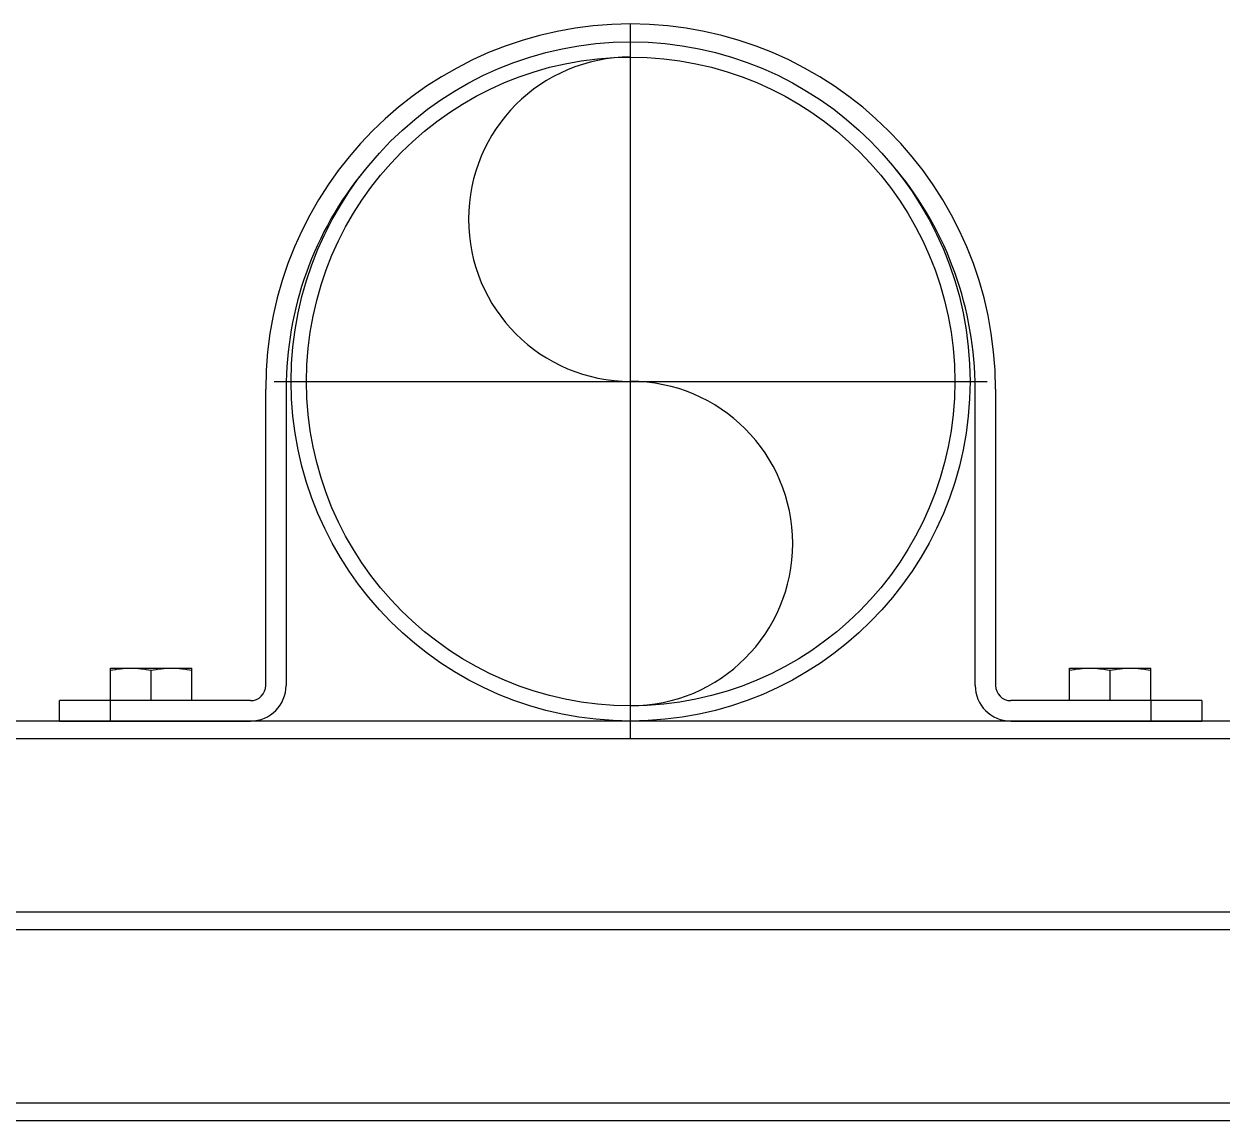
# Model space of a CAD drawing. Extents: x 27938 to 1507990, y 110129 to 923079.
# Drawn here: x 667398 to 669322, y 365004 to 366764 of the extents above; entities that cross this region are included whole.
import ezdxf

# ---------------------------------------------------------------- set-up
doc = ezdxf.new("R2010")
doc.units = 0
doc.header["$LTSCALE"] = 1000
doc.header["$MEASUREMENT"] = 0
doc.linetypes.add('CENTER', pattern=[50.8, 31.75, -6.35, 6.35, -6.35])

msp = doc.modelspace()

# ---------------------------------------------------------------- linework, layer by layer
at = {"color": 0, "linetype": 'CENTER'}
for p, q in [((668372.3, 365618.1), (668372.3, 366763.2)), ((667799.8, 366190.6), (668944.9, 366190.6))]:
    msp.add_line(p, q, dxfattribs=at)
at = {"linetype": 'Continuous'}
for p, q in [((667786.4, 365702.8), (667786.4, 366178.4)), ((667819.1, 366178.4), (667819.1, 365702.8)), ((668925.5, 365702.8), (668925.5, 366178.4)), ((668958.2, 366178.4), (668958.2, 365702.8)), ((667537, 365730.6), (667667.8, 365730.6)), ((667537, 365678.3), (667537, 365730.6)), ((667602.4, 365678.3), (667602.4, 365727)), ((667667.8, 365678.3), (667667.8, 365730.6)), ((669076.8, 365730.6), (669207.6, 365730.6)), ((669076.8, 365678.3), (669076.8, 365730.6)), ((669142.2, 365678.3), (669142.2, 365727)), ((669207.6, 365678.3), (669207.6, 365730.6)), ((667761.9, 365678.3), (667455.2, 365678.3)), ((667455.2, 365645.6), (667455.2, 365678.3)), ((667537, 365645.6), (667537, 365678.3)), ((669289.4, 365678.3), (668982.8, 365678.3)), ((669207.6, 365678.3), (669207.6, 365645.6)), ((669289.4, 365678.3), (669289.4, 365645.6))]:
    msp.add_line(p, q, dxfattribs=at)
for p, q in [((669689.2, 365645.6), (664142.6, 365645.6)), ((669689.2, 365617), (664142.6, 365617)), ((670294.6, 365338.9), (663537.5, 365338.9)), ((670294.6, 365310.3), (663537.5, 365310.3)), ((669721.9, 365032.3), (664109.9, 365032.3)), ((669721.9, 365003.7), (664109.9, 365003.7))]:
    msp.add_line(p, q)
at = {"color": 7}
for p, q in [((667455.2, 365645.6), (667761.9, 365645.6)), ((668982.8, 365645.6), (669289.4, 365645.6))]:
    msp.add_line(p, q, dxfattribs=at)
at = {"linetype": 'Continuous'}
for radius in [545, 520.5]:
    msp.add_circle((668372.3, 366190.6), radius, dxfattribs=at)
for centre, radius, start, end in [((668372.3, 366178.4), 585.9, 0, 180), ((668372.3, 366178.4), 553.2, 140.5165, 180), ((668372.3, 366178.4), 553.2, 0, 39.4835), ((667761.9, 365702.8), 57.2, 270, 0), ((667761.9, 365702.8), 24.5, 270, 0), ((668982.8, 365702.8), 57.2, 180, 270), ((668982.8, 365702.8), 24.5, 180, 270)]:
    msp.add_arc(centre, radius, start, end, dxfattribs=at)
for centre, start, end in [((668372.3, 366450.9), 90, 270), ((668372.3, 365930.4), 270, 90)]:
    msp.add_arc(centre, 260.3, start, end)
for points in [[(667537, 365727), (667547.7, 365729.2), (667558.7, 365730.6), (667569.7, 365730.6)], [(667569.7, 365730.6), (667580.7, 365730.6), (667591.7, 365729.2), (667602.4, 365727)], [(667602.4, 365727), (667613.1, 365729.2), (667624.1, 365730.6), (667635.1, 365730.6)], [(667635.1, 365730.6), (667646.1, 365730.6), (667657.1, 365729.2), (667667.8, 365727)], [(669076.8, 365727), (669087.5, 365729.2), (669098.5, 365730.6), (669109.5, 365730.6)], [(669109.5, 365730.6), (669120.5, 365730.6), (669131.5, 365729.2), (669142.2, 365727)], [(669142.2, 365727), (669153, 365729.2), (669164, 365730.6), (669174.9, 365730.6)], [(669174.9, 365730.6), (669185.9, 365730.6), (669196.9, 365729.2), (669207.6, 365727)]]:
    msp.add_open_spline(points, degree=3, dxfattribs=at)

doc.saveas('drawing.dxf')
